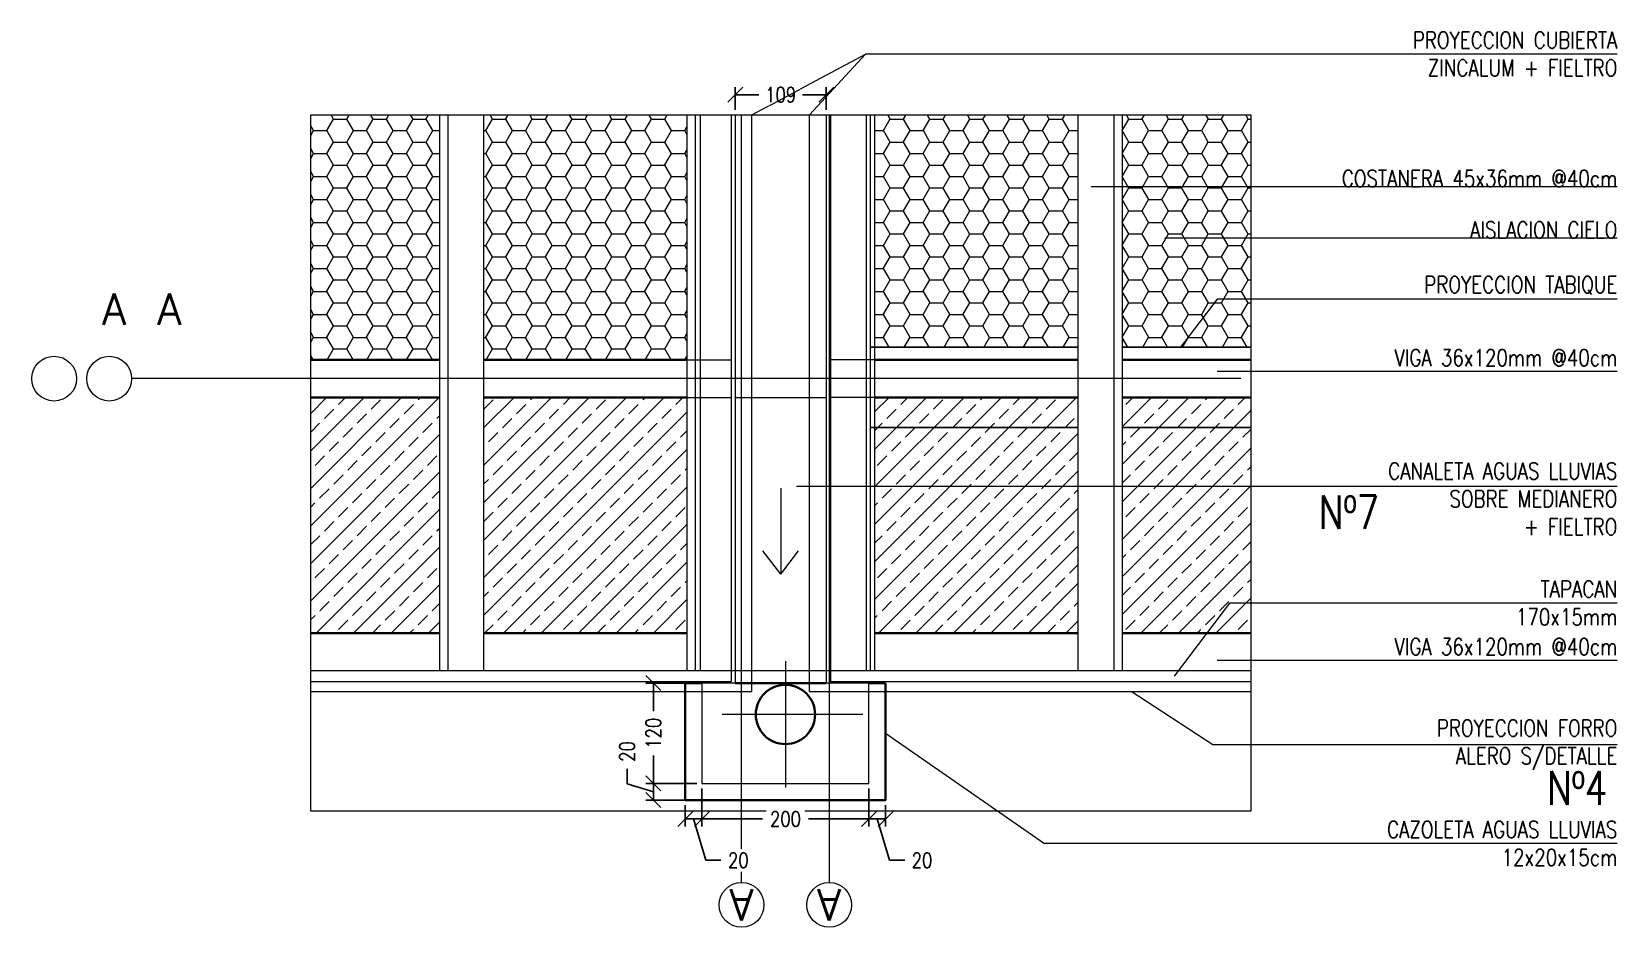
# Model space of a CAD drawing. Header units: metres. Extents: x -2 to 612, y -64 to 156.
# Drawn here: x 505.345 to 507.244, y -1.064 to 0.008 of the extents above; entities that cross this region are included whole.
import ezdxf
from ezdxf.enums import TextEntityAlignment as Align

# ---------------------------------------------------------------- set-up
doc = ezdxf.new("R2010")
doc.units = ezdxf.units.M
doc.header["$LTSCALE"] = 5
doc.header["$MEASUREMENT"] = 0
doc.linetypes.add('HIDDEN', pattern=[0.375, 0.25, -0.125])
doc.layers.get('0').update_dxf_attribs({"color": 30})
doc.layers.get('DEFPOINTS').update_dxf_attribs({"color": 210})
doc.layers.add('_AUX', color=210, linetype='Continuous', lineweight=18, plot=False)
for name, color, linetype, lineweight in [('A-ANNO-DIMS', 3, 'Continuous', 18), ('A-ANNO-SYMB', 3, 'Continuous', 18), ('A-ANNO-TEXT', 3, 'Continuous', 18), ('A-DETL-PATT', 8, 'Continuous', 18), ('A-ELEV-IDEN', 3, 'Continuous', 18), ('A-ELEV-MBE2', 4, 'Continuous', 25), ('A-SECT-MCUT', 7, 'Continuous', 35)]:
    doc.layers.add(name, color=color, linetype=linetype, lineweight=lineweight)
doc.styles.add('E-ROMANS', font='romans.shx', dxfattribs={"width": 0.8})
doc.dimstyles.new('E-0010_TICK_18', dxfattribs={"dimscale": 0.001, "dimtxt": 18, "dimasz": 18, "dimexe": 9, "dimexo": 6, "dimgap": 9, "dimtad": 0, "dimdec": 0, "dimlfac": 1000, "dimzin": 0, "dimdsep": 46, "dimtxsty": 'E-ROMANS', "dimblk": 'OBLIQUE', "dimcen": 9, "dimclrd": 256, "dimclre": 256, "dimclrt": 256, "dimadec": 0, "dimazin": 0, "dimtfac": 1, "dimtdec": 0, "dimtmove": 1, "dimatfit": 3, "dimldrblk": 'OPEN90', "dimfxl": 1, "dimtfill": 1, "dimtolj": 1, "dimtzin": 0, "dimarcsym": 0})

# ---------------------------------------------------------------- blocks, each defined once
blk = doc.blocks.new('_Oblique')
at = {"color": 0, "linetype": 'ByBlock', "lineweight": -2}
blk.add_line((-0.5, -0.5), (0.5, 0.5), dxfattribs=at)
blk = doc.blocks.new('*D992')
at = {"layer": 'A-ANNO-DIMS', "lineweight": -2, "transparency": 16777216}
for p, q in [((506.1871, -0.0853), (506.1871, -0.0581)), ((506.1871, -0.0671), (506.2155, -0.0671)), ((506.2962, -0.0671), (506.2678, -0.0671)), ((506.2962, -0.0853), (506.2962, -0.0581))]:
    blk.add_line(p, q, dxfattribs=at)
at = {"layer": 'DEFPOINTS', "color": 0, "transparency": 16777216}
for p in [(506.2962, -0.0671), (506.1871, -0.0913), (506.2962, -0.0913)]:
    blk.add_point(p, dxfattribs=at)
at = {"layer": 'A-ANNO-DIMS', "lineweight": -2, "transparency": 16777216, "xscale": 0.018, "yscale": 0.018, "zscale": 0.018, "rotation": 180}
blk.add_blockref('_Oblique', (506.1871, -0.0671), dxfattribs=at)
at = {"layer": 'A-ANNO-DIMS', "lineweight": -2, "transparency": 16777216, "xscale": 0.018, "yscale": 0.018, "zscale": 0.018}
blk.add_blockref('_Oblique', (506.2962, -0.0671), dxfattribs=at)
at = {"layer": 'A-ANNO-DIMS', "transparency": 16777216, "insert": (506.2416, -0.0671), "char_height": 0.018, "attachment_point": 5, "style": 'E-ROMANS', "bg_fill": 3, "box_fill_scale": 1.25, "bg_fill_color": 256, "bg_fill_true_color": 13158600, "bg_fill_transparency": 0}
blk.add_mtext('\\A1;109', dxfattribs=at)
blk = doc.blocks.new('_Open90')
at = {"color": 0, "linetype": 'ByBlock', "lineweight": -2}
for p, q in [((0, 0), (-1, 0)), ((-0.5, 0.5), (0, 0)), ((0, 0), (-0.5, -0.5))]:
    blk.add_line(p, q, dxfattribs=at)
blk = doc.blocks.new('*D993')
at = {"layer": 'A-ANNO-DIMS', "lineweight": -2, "transparency": 16777216}
for p, q in [((506.1413, -0.7714), (506.0802, -0.7714)), ((506.0892, -0.7714), (506.0892, -0.8049)), ((506.0892, -0.8914), (506.0892, -0.8579)), ((506.1413, -0.8914), (506.0802, -0.8914))]:
    blk.add_line(p, q, dxfattribs=at)
at = {"layer": 'DEFPOINTS', "color": 0, "transparency": 16777216}
for p in [(506.1473, -0.7714), (506.0892, -0.8914), (506.1473, -0.8914)]:
    blk.add_point(p, dxfattribs=at)
at = {"layer": 'A-ANNO-DIMS', "lineweight": -2, "transparency": 16777216, "xscale": 0.018, "yscale": 0.018, "zscale": 0.018}
for p, rotation in [((506.0892, -0.7714), 90), ((506.0892, -0.8914), 270)]:
    blk.add_blockref('_Oblique', p, dxfattribs=dict(at, rotation=rotation))
at = {"layer": 'A-ANNO-DIMS', "transparency": 16777216, "insert": (506.0892, -0.8314), "char_height": 0.018, "attachment_point": 5, "rotation": 90, "style": 'E-ROMANS', "bg_fill": 3, "box_fill_scale": 1.25, "bg_fill_color": 256, "bg_fill_true_color": 13158600, "bg_fill_transparency": 0}
blk.add_mtext('\\A1;120', dxfattribs=at)
blk = doc.blocks.new('*D994')
at = {"layer": 'A-ANNO-DIMS', "lineweight": -2, "transparency": 16777216}
for p, q in [((506.0577, -0.892), (506.0577, -0.874)), ((506.0892, -0.9014), (506.0577, -0.892)), ((506.1413, -0.8914), (506.0802, -0.8914)), ((506.0892, -0.8914), (506.0892, -0.9114)), ((506.1413, -0.9114), (506.0802, -0.9114))]:
    blk.add_line(p, q, dxfattribs=at)
at = {"layer": 'DEFPOINTS', "color": 0, "transparency": 16777216}
for p in [(506.1473, -0.8914), (506.0892, -0.9114), (506.1473, -0.9114)]:
    blk.add_point(p, dxfattribs=at)
at = {"layer": 'A-ANNO-DIMS', "lineweight": -2, "transparency": 16777216, "xscale": 0.018, "yscale": 0.018, "zscale": 0.018}
for p, rotation in [((506.0892, -0.8914), 90), ((506.0892, -0.9114), 270)]:
    blk.add_blockref('_Oblique', p, dxfattribs=dict(at, rotation=rotation))
at = {"layer": 'A-ANNO-DIMS', "transparency": 16777216, "insert": (506.0577, -0.8533), "char_height": 0.018, "attachment_point": 5, "rotation": 90, "style": 'E-ROMANS', "bg_fill": 3, "box_fill_scale": 1.25, "bg_fill_color": 256, "bg_fill_true_color": 13158600, "bg_fill_transparency": 0}
blk.add_mtext('\\A1;20', dxfattribs=at)
blk = doc.blocks.new('*D995')
at = {"layer": 'A-ANNO-DIMS', "lineweight": -2, "transparency": 16777216}
for p, q in [((506.1473, -0.8974), (506.1473, -0.943)), ((506.1273, -0.9174), (506.1273, -0.943)), ((506.1273, -0.934), (506.1473, -0.934)), ((506.1373, -0.934), (506.1521, -0.9835)), ((506.1521, -0.9835), (506.1701, -0.9835))]:
    blk.add_line(p, q, dxfattribs=at)
at = {"layer": 'DEFPOINTS', "color": 0, "transparency": 16777216}
for p in [(506.1473, -0.8914), (506.1273, -0.9114), (506.1473, -0.934)]:
    blk.add_point(p, dxfattribs=at)
at = {"layer": 'A-ANNO-DIMS', "lineweight": -2, "transparency": 16777216, "xscale": 0.018, "yscale": 0.018, "zscale": 0.018, "rotation": 180}
blk.add_blockref('_Oblique', (506.1273, -0.934), dxfattribs=at)
at = {"layer": 'A-ANNO-DIMS', "lineweight": -2, "transparency": 16777216, "xscale": 0.018, "yscale": 0.018, "zscale": 0.018}
blk.add_blockref('_Oblique', (506.1473, -0.934), dxfattribs=at)
at = {"layer": 'A-ANNO-DIMS', "transparency": 16777216, "insert": (506.1908, -0.9835), "char_height": 0.018, "attachment_point": 5, "style": 'E-ROMANS', "bg_fill": 3, "box_fill_scale": 1.25, "bg_fill_color": 256, "bg_fill_true_color": 13158600, "bg_fill_transparency": 0}
blk.add_mtext('\\A1;20', dxfattribs=at)
blk = doc.blocks.new('*D996')
at = {"layer": 'A-ANNO-DIMS', "lineweight": -2, "transparency": 16777216}
for p, q in [((506.1473, -0.8974), (506.1473, -0.943)), ((506.3473, -0.8974), (506.3473, -0.943)), ((506.1473, -0.934), (506.2197, -0.934)), ((506.3473, -0.934), (506.2748, -0.934))]:
    blk.add_line(p, q, dxfattribs=at)
at = {"layer": 'DEFPOINTS', "color": 0, "transparency": 16777216}
for p in [(506.1473, -0.8914), (506.3473, -0.8914), (506.3473, -0.934)]:
    blk.add_point(p, dxfattribs=at)
at = {"layer": 'A-ANNO-DIMS', "lineweight": -2, "transparency": 16777216, "xscale": 0.018, "yscale": 0.018, "zscale": 0.018, "rotation": 180}
blk.add_blockref('_Oblique', (506.1473, -0.934), dxfattribs=at)
at = {"layer": 'A-ANNO-DIMS', "lineweight": -2, "transparency": 16777216, "xscale": 0.018, "yscale": 0.018, "zscale": 0.018}
blk.add_blockref('_Oblique', (506.3473, -0.934), dxfattribs=at)
at = {"layer": 'A-ANNO-DIMS', "transparency": 16777216, "insert": (506.2473, -0.934), "char_height": 0.018, "attachment_point": 5, "style": 'E-ROMANS', "bg_fill": 3, "box_fill_scale": 1.25, "bg_fill_color": 256, "bg_fill_true_color": 13158600, "bg_fill_transparency": 0}
blk.add_mtext('\\A1;200', dxfattribs=at)
blk = doc.blocks.new('*D997')
at = {"layer": 'A-ANNO-DIMS', "lineweight": -2, "transparency": 16777216}
for p, q in [((506.3473, -0.8974), (506.3473, -0.943)), ((506.3673, -0.9174), (506.3673, -0.943)), ((506.3473, -0.934), (506.3673, -0.934)), ((506.3573, -0.934), (506.3721, -0.9835)), ((506.3721, -0.9835), (506.3901, -0.9835))]:
    blk.add_line(p, q, dxfattribs=at)
at = {"layer": 'DEFPOINTS', "color": 0, "transparency": 16777216}
for p in [(506.3473, -0.8914), (506.3673, -0.9114), (506.3673, -0.934)]:
    blk.add_point(p, dxfattribs=at)
at = {"layer": 'A-ANNO-DIMS', "lineweight": -2, "transparency": 16777216, "xscale": 0.018, "yscale": 0.018, "zscale": 0.018, "rotation": 180}
blk.add_blockref('_Oblique', (506.3473, -0.934), dxfattribs=at)
at = {"layer": 'A-ANNO-DIMS', "lineweight": -2, "transparency": 16777216, "xscale": 0.018, "yscale": 0.018, "zscale": 0.018}
blk.add_blockref('_Oblique', (506.3673, -0.934), dxfattribs=at)
at = {"layer": 'A-ANNO-DIMS', "transparency": 16777216, "insert": (506.4108, -0.9835), "char_height": 0.018, "attachment_point": 5, "style": 'E-ROMANS', "bg_fill": 3, "box_fill_scale": 1.25, "bg_fill_color": 256, "bg_fill_true_color": 13158600, "bg_fill_transparency": 0}
blk.add_mtext('\\A1;20', dxfattribs=at)

msp = doc.modelspace()

# ---------------------------------------------------------------- hatches: boundary and pattern name
at = {"layer": 'A-DETL-PATT'}
h = msp.add_hatch(dxfattribs=at)
h.set_pattern_fill('HONEY', color=256, scale=0.005, style=0)
h.set_pattern_definition([(0, (0, 0), (0.0238125, 0.01374815), [0.015875, -0.03175]), (120, (0, 0), (-0.02381249716, 0.01374815493), [0.015875, -0.03175]), (60, (0, 0), (2.84e-09, 0.02749630493), [-0.03175, 0.015875])])
h.paths.add_polyline_path([(506.12932, -0.09131), (505.88584, -0.09131), (505.88584, -0.38441), (506.12932, -0.38441)])
h.paths.add_polyline_path([(505.83289, -0.09131), (505.67876, -0.09131), (505.67876, -0.38441), (505.83289, -0.38441)])
h.paths.add_polyline_path([(506.59746, -0.09131), (506.35398, -0.09131), (506.35398, -0.36941), (506.59746, -0.36941)])
h.paths.add_polyline_path([(506.80454, -0.17731), (506.65041, -0.17731), (506.65041, -0.36941), (506.7205, -0.36941), (506.76455, -0.31174), (506.80454, -0.31174)])
h.paths.add_polyline_path([(506.80454, -0.09131), (506.65041, -0.09131), (506.65041, -0.17731), (506.80454, -0.17731)])
h.paths.add_polyline_path([(506.80454, -0.31174), (506.76455, -0.31174), (506.7205, -0.36941), (506.80454, -0.36941)])
h = msp.add_hatch(dxfattribs=at)
h.set_pattern_fill('BRASS', color=256, scale=0.005, angle=45, style=0)
h.set_pattern_definition([(45, (0, 0), (-0.0224506403, 0.0224506403), []), (45, (-0.011225, 0.011225), (-0.0224506403, 0.0224506403), [0.015875, -0.0079375])])
h.paths.add_polyline_path([(505.83289, -0.42941), (505.67876, -0.42941), (505.67876, -0.71141), (505.83289, -0.71141)])
h.paths.add_polyline_path([(506.12932, -0.42941), (505.88584, -0.42941), (505.88584, -0.71141), (506.12932, -0.71141)])
h.paths.add_polyline_path([(506.59746, -0.46541), (506.35398, -0.46541), (506.35398, -0.53606), (506.59746, -0.53606)])
h.paths.add_polyline_path([(506.59746, -0.53606), (506.35398, -0.53606), (506.35398, -0.71141), (506.59746, -0.71141)])
h.paths.add_polyline_path([(506.80454, -0.42941), (506.65041, -0.42941), (506.65041, -0.46541), (506.80454, -0.46541)])
h.paths.add_polyline_path([(506.59746, -0.42941), (506.35398, -0.42941), (506.35398, -0.46541), (506.59746, -0.46541)])
h.paths.add_polyline_path([(506.80454, -0.46541), (506.65041, -0.46541), (506.65041, -0.53606), (506.80454, -0.53606)])
h.paths.add_polyline_path([(506.80454, -0.53606), (506.65041, -0.53606), (506.65041, -0.71141), (506.75243, -0.71141), (506.77968, -0.67549), (506.80454, -0.67549)])
h.paths.add_polyline_path([(506.80454, -0.67549), (506.77968, -0.67549), (506.75243, -0.71141), (506.80454, -0.71141)])

# ---------------------------------------------------------------- linework, layer by layer
at = {"layer": '_AUX'}
msp.add_lwpolyline([(505.67876, -0.09131), (506.80454, -0.09131), (506.80454, -0.92465), (505.67876, -0.92465)], close=True, dxfattribs=at)
for points in [[(506.24725, -0.74521), (506.24725, -0.8964)], [(506.33992, -0.80891), (506.1714, -0.80891)]]:
    msp.add_lwpolyline(points, dxfattribs=at)
at = {"layer": 'A-ANNO-DIMS'}
msp.add_lwpolyline([(506.18715, -0.42941), (506.29615, -0.42941)], dxfattribs=at)
at = {"layer": 'A-ANNO-SYMB'}
for p, q in [((505.83289, -0.09131), (505.83289, -0.75641)), ((505.84289, -0.09131), (505.84289, -0.75641)), ((505.88584, -0.09131), (505.88584, -0.75641)), ((506.12932, -0.09131), (506.12932, -0.75641)), ((506.13932, -0.09131), (506.13932, -0.75641)), ((506.18215, -0.09131), (506.18215, -0.75641)), ((506.30115, -0.09131), (506.30115, -0.75641)), ((506.34398, -0.09131), (506.34398, -0.75641)), ((506.35398, -0.09131), (506.35398, -0.75641)), ((506.59746, -0.09131), (506.59746, -0.75641)), ((506.64041, -0.09131), (506.64041, -0.75641)), ((506.65041, -0.09131), (506.65041, -0.75641))]:
    msp.add_line(p, q, dxfattribs=at)
at = {"layer": 'A-ANNO-SYMB', "ltscale": 10}
for p, q in [((506.19473, -1.01002), (506.19473, -0.09131)), ((506.29977, -0.09131), (506.29977, -1.01002)), ((506.79278, -0.40691), (505.46425, -0.40691))]:
    msp.add_line(p, q, dxfattribs=at)
at = {"layer": 'A-ANNO-SYMB', "linetype": 'HIDDEN', "ltscale": 10}
for p, q in [((506.24165, -0.53795), (506.24165, -0.64099)), ((506.24165, -0.64099), (506.22032, -0.6131)), ((506.24165, -0.64099), (506.26298, -0.6131))]:
    msp.add_line(p, q, dxfattribs=at)
at = {"layer": 'A-ANNO-SYMB'}
for points in [[(506.18715, -0.09131), (506.18715, -0.77141)], [(506.29615, -0.09131), (506.29615, -0.77141)], [(505.67876, -0.75641), (506.18215, -0.75641)], [(506.18215, -0.75641), (506.18215, -0.76941)], [(506.30115, -0.75641), (506.80454, -0.75641)], [(506.30115, -0.75641), (506.30115, -0.76941)], [(505.67876, -0.76941), (506.18215, -0.76941)], [(506.18715, -0.77141), (506.14725, -0.77141), (506.14725, -0.89141), (506.34725, -0.89141), (506.34725, -0.77141), (506.29615, -0.77141)], [(506.30115, -0.76941), (506.80454, -0.76941)]]:
    msp.add_lwpolyline(points, dxfattribs=at)
for centre in [(505.37138, -0.40691), (505.43743, -0.40691), (506.19473, -1.03684), (506.29977, -1.03684)]:
    msp.add_circle(centre, 0.02682, dxfattribs=at)
at = {"layer": 'A-ANNO-TEXT'}
for points in [[(507.24357, -0.0183), (506.92564, -0.0183), (506.343, -0.0183)], [(507.24357, -0.17731), (506.92564, -0.17731), (506.6136, -0.17731)], [(507.24357, -0.23888), (506.92564, -0.23888), (506.70175, -0.23888)], [(506.76455, -0.31174), (506.7205, -0.36941)], [(507.24357, -0.31174), (506.76455, -0.31174)], [(507.24357, -0.39822), (506.76455, -0.39822)], [(507.24357, -0.53606), (506.26044, -0.53606)], [(506.71319, -0.76313), (506.77968, -0.67549)], [(507.24357, -0.67549), (506.77968, -0.67549)], [(507.24357, -0.74413), (506.76455, -0.74413)], [(506.7593, -0.84517), (506.66131, -0.78141)], [(507.24357, -0.84517), (506.7593, -0.84517)], [(507.24357, -0.96335), (506.55769, -0.96335)]]:
    msp.add_lwpolyline(points, dxfattribs=at)
at = {"layer": 'A-ELEV-IDEN', "ltscale": 10}
for p, q in [((506.20715, -0.78141), (506.20715, -0.09131)), ((506.27615, -0.78141), (506.27615, -0.09131)), ((506.12932, -0.38441), (506.18215, -0.38441)), ((506.35398, -0.38441), (506.30115, -0.38441)), ((506.12932, -0.42941), (506.18215, -0.42941)), ((506.35398, -0.42941), (506.30115, -0.42941))]:
    msp.add_line(p, q, dxfattribs=at)
for points in [[(506.14523, -0.09131), (506.14523, -0.75641), (506.34927, -0.75641), (506.34927, -0.09131)], [(505.67876, -0.78141), (506.20715, -0.78141)], [(506.27615, -0.78141), (506.80454, -0.78141)]]:
    msp.add_lwpolyline(points, dxfattribs=at)
at = {"layer": 'A-ELEV-MBE2'}
for points in [[(506.34927, -0.36941), (506.59746, -0.36941)], [(506.65041, -0.36941), (506.80454, -0.36941)], [(506.34927, -0.46541), (506.59746, -0.46541)], [(506.65041, -0.46541), (506.80454, -0.46541)]]:
    msp.add_lwpolyline(points, dxfattribs=at)
at = {"layer": 'A-SECT-MCUT'}
for p, q in [((506.29615, -0.77141), (506.18715, -0.77141)), ((506.36725, -0.77141), (506.34725, -0.77141))]:
    msp.add_line(p, q, dxfattribs=at)
for points in [[(505.83289, -0.38441), (505.67876, -0.38441)], [(506.12932, -0.38441), (505.88584, -0.38441)], [(506.35398, -0.38441), (506.59746, -0.38441)], [(506.65041, -0.38441), (506.80454, -0.38441)], [(505.83289, -0.42941), (505.67876, -0.42941)], [(506.12932, -0.42941), (505.88584, -0.42941)], [(506.35398, -0.42941), (506.59746, -0.42941)], [(506.65041, -0.42941), (506.80454, -0.42941)], [(505.83289, -0.71141), (505.67876, -0.71141)], [(506.12932, -0.71141), (505.88584, -0.71141)], [(506.35398, -0.71141), (506.59746, -0.71141)], [(506.65041, -0.71141), (506.80454, -0.71141)], [(506.12725, -0.77141), (506.12725, -0.77141), (506.12725, -0.91141), (506.36725, -0.91141), (506.36725, -0.77141), (506.36725, -0.77141)], [(506.14725, -0.77141), (506.12725, -0.77141)]]:
    msp.add_lwpolyline(points, dxfattribs=at)
msp.add_circle((506.24725, -0.80891), 0.0355, dxfattribs=at)

# ---------------------------------------------------------------- texts
at = {"layer": 'A-ANNO-TEXT', "style": 'E-ROMANS'}
for s, insert, char_height, attachment_point in [('\\A1;PROYECCION CUBIERTA\\PZINCALUM + FIELTRO', (507.24357, -0.0183), 0.02, 6), ('\\A1;COSTANERA 45x36mm @40cm', (507.24357, -0.17731), 0.02, 9), ('\\A1;AISLACION CIELO', (507.24357, -0.23888), 0.02, 9), ('PROYECCION TABIQUE', (507.24357, -0.29535), 0.02, 6), ('VIGA 36x120mm @40cm', (507.24357, -0.38184), 0.02, 6), ('\\A1;CANALETA AGUAS LLUVIAS\\PSOBRE MEDIANERO\\P+ FIELTRO', (507.24357, -0.55085), 0.02, 6), ('Nº7', (506.92222, -0.54677), 0.04, 2), ('\\A1;TAPACAN\\P170x15mm', (507.24357, -0.67549), 0.02, 6), ('VIGA 36x120mm @40cm', (507.24357, -0.72774), 0.02, 6), ('PROYECCION FORRO \\PALERO S/DETALLE', (507.24357, -0.84517), 0.02, 6), ('Nº4', (507.19554, -0.87696), 0.04, 2), ('\\A1;CAZOLETA AGUAS LLUVIAS\\P12x20x15cm', (507.24357, -0.96335), 0.02, 6)]:
    msp.add_mtext(s, dxfattribs=dict(at, insert=insert, char_height=char_height, attachment_point=attachment_point))
for p in [(505.44337, -0.32357), (505.50941, -0.32357)]:
    msp.add_attdef('A', text='0.00', height=0.0375, dxfattribs=at).set_placement(p, align=Align.MIDDLE_CENTER)
for p in [(506.19473, -1.03684), (506.29977, -1.03684)]:
    msp.add_attdef('A', text='0.00', height=0.0375, rotation=180, dxfattribs=at).set_placement(p, align=Align.MIDDLE_CENTER)

# ---------------------------------------------------------------- next in the draw order: dimensions: what is measured, and where the dimension line sits
at = {"layer": 'A-ANNO-DIMS'}
dim = msp.add_linear_dim(base=(506.29615, -0.06708), p1=(506.18715, -0.09131), p2=(506.29615, -0.09131), dimstyle='E-0010_TICK_18', dxfattribs=at)
dim.commit()
dim.dimension.update_dxf_attribs({"geometry": '*D992', "text_midpoint": (506.24165, -0.06708)})
dim = msp.add_linear_dim(base=(506.08922, -0.89141), p1=(506.14725, -0.77141), p2=(506.14725, -0.89141), angle=90, dimstyle='E-0010_TICK_18', dxfattribs=at)
dim.commit()
dim.dimension.update_dxf_attribs({"geometry": '*D993', "text_midpoint": (506.08922, -0.83141)})

# ---------------------------------------------------------------- next in the draw order: linework, layer by layer
at = {"layer": 'A-ANNO-TEXT'}
for points in [[(506.20715, -0.09131), (506.343, -0.0183)], [(506.27615, -0.09131), (506.343, -0.0183)]]:
    msp.add_lwpolyline(points, dxfattribs=at)

# ---------------------------------------------------------------- next in the draw order: dimensions: what is measured, and where the dimension line sits
at = {"layer": 'A-ANNO-DIMS'}
dim = msp.add_linear_dim(base=(506.08922, -0.91141), p1=(506.14725, -0.89141), p2=(506.14725, -0.91141), angle=90, dimstyle='E-0010_TICK_18', dxfattribs=at)
dim.commit()
dim.dimension.update_dxf_attribs({"geometry": '*D994', "text_midpoint": (506.05772, -0.86496)})

# ---------------------------------------------------------------- next in the draw order: dimensions: what is measured, and where the dimension line sits
dim = msp.add_linear_dim(base=(506.14725, -0.93402), p1=(506.12725, -0.91141), p2=(506.14725, -0.89141), dimstyle='E-0010_TICK_18', dxfattribs=at)
dim.commit()
dim.dimension.update_dxf_attribs({"geometry": '*D995', "text_midpoint": (506.1791, -0.98352)})

# ---------------------------------------------------------------- next in the draw order: dimensions: what is measured, and where the dimension line sits
dim = msp.add_linear_dim(base=(506.34725, -0.93402), p1=(506.14725, -0.89141), p2=(506.34725, -0.89141), dimstyle='E-0010_TICK_18', dxfattribs=at)
dim.commit()
dim.dimension.update_dxf_attribs({"geometry": '*D996', "text_midpoint": (506.24725, -0.93402)})

# ---------------------------------------------------------------- next in the draw order: dimensions: what is measured, and where the dimension line sits
dim = msp.add_linear_dim(base=(506.36725, -0.93402), p1=(506.34725, -0.89141), p2=(506.36725, -0.91141), dimstyle='E-0010_TICK_18', dxfattribs=at)
dim.commit()
dim.dimension.update_dxf_attribs({"geometry": '*D997', "text_midpoint": (506.3991, -0.98352)})

# ---------------------------------------------------------------- next in the draw order: linework, layer by layer
at = {"layer": 'A-ANNO-TEXT'}
msp.add_lwpolyline([(506.36725, -0.83141), (506.55769, -0.96335)], dxfattribs=at)

doc.saveas('drawing.dxf')
